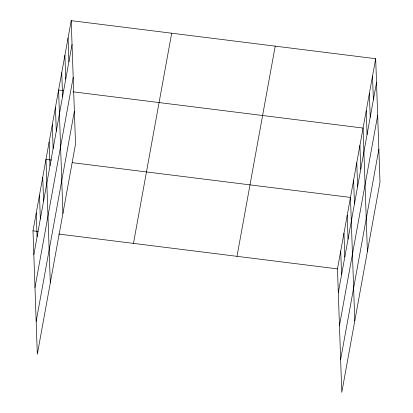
<?xml version="1.0" encoding="UTF-8"?>
<svg xmlns="http://www.w3.org/2000/svg" width="413" height="413" viewBox="0 0 413 413"><rect width="100%" height="100%" fill="white"/><g stroke="black" fill="none" stroke-linecap="round" stroke-linejoin="round"><path stroke-width="0.62" d="M71.212 20.65L75.522 144.111L37.315 354.302L32.999 230.841L71.212 20.65L375.685 58.698L380.001 182.159L341.788 392.35L337.478 268.889L375.685 58.698M33.835 254.671L72.043 44.48M34.981 287.546L73.194 77.36M36.163 321.422L74.376 111.236M133.476 243.396L171.689 33.205M237 256.328L275.213 46.142M338.309 292.719L376.522 82.528M339.455 325.594L377.668 115.408M340.637 359.47L378.85 149.284M63.628 90.638L58.605 90.013L62.915 213.475M73.044 91.815L363.079 128.061L367.389 251.522M51.646 160.079L45.993 159.377L50.303 282.838M72.368 162.67L350.467 197.424L354.777 320.886M32.999 230.841L38.027 231.466M58.749 234.057L337.478 268.889M372.536 76.038L373.367 99.869M369.382 93.379L370.213 117.209M366.228 110.72L367.064 134.55M359.924 145.402L360.755 169.232M356.775 162.743L357.606 186.573M353.621 180.083L354.452 203.914M347.219 215.287L348.051 239.117M343.972 233.154L344.803 256.984M340.725 251.021L341.556 274.851M68.062 37.991L68.894 61.821M64.908 55.332L65.739 79.162M61.754 72.673L62.585 96.503M55.45 107.354L56.282 131.184M52.296 124.695L53.132 148.525M49.147 142.036L49.978 165.866M42.745 177.239L43.577 201.069M39.498 195.106L40.329 218.936M36.251 212.974L37.082 236.804"/></g></svg>
